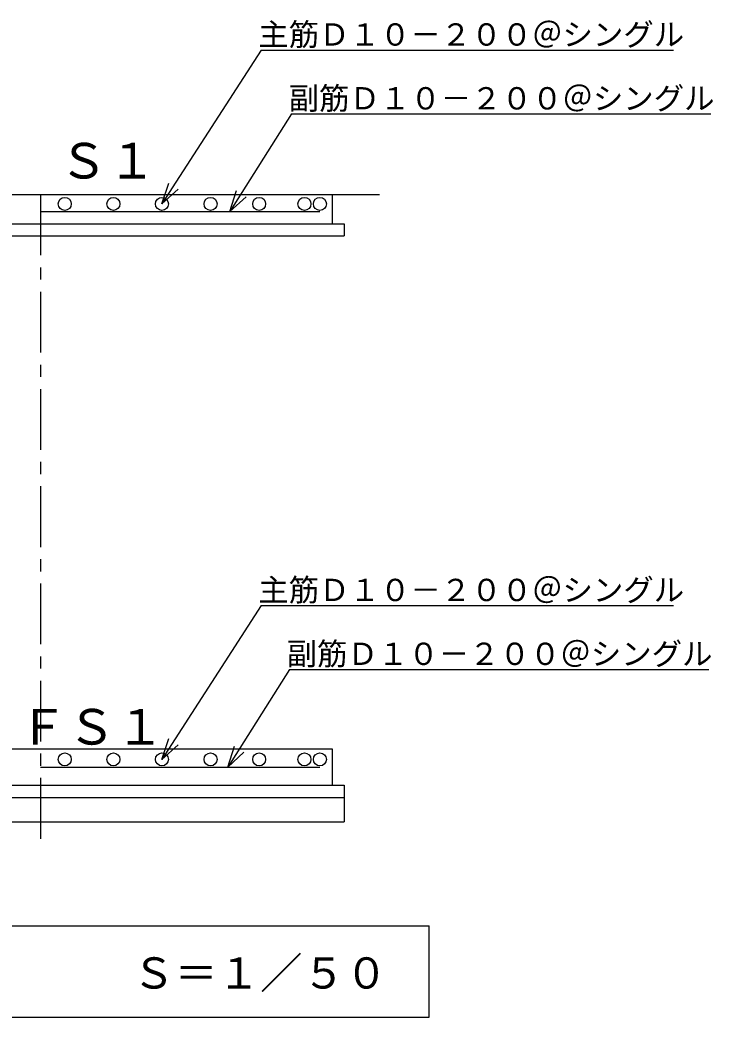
# Model space of a CAD drawing. Units: millimetres, scale not verified. Extents: x -14850 to 14850, y -10500 to 10500.
# Drawn here: x 74 to 2927, y -718 to 3384 of the extents above; entities that cross this region are included whole.
import ezdxf
from ezdxf.enums import TextEntityAlignment as Align

# ---------------------------------------------------------------- set-up
doc = ezdxf.new("R2010")
doc.units = ezdxf.units.MM
doc.header["$LTSCALE"] = 50
doc.linetypes.add('CHAIN1', pattern=[8, 5, -1, 1, -1])
for name, color, linetype, lineweight in [('0-0_空気管', 4, 'Continuous', 25), ('0-1_機器', 2, 'Continuous', 25), ('0-3_水管', 3, 'Continuous', 25), ('0-9_00クル-フ-2製作', 3, 'Continuous', 25)]:
    doc.layers.add(name, color=color, linetype=linetype, lineweight=lineweight)
doc.styles.add('ＭＳ ゴシック', font='')
doc.styles.get('ＭＳ ゴシック').set_extended_font_data('MS Gothic')

msp = doc.modelspace()

# ---------------------------------------------------------------- linework, layer by layer
at = {"layer": '0-0_空気管', "color": 3, "linetype": 'CHAIN1'}
msp.add_line((158.74, 2665.46), (158.74, 4.73), dxfattribs=at)
at = {"layer": '0-1_機器'}
for p, q in [((1067.37, 3259.59), (658.74, 2626.86)), ((1067.37, 3259.59), (2763.7, 3259.59)), ((1192.38, 2996.97), (2917.97, 2996.97)), ((658.74, 2626.86), (686.34, 2712.52)), ((658.74, 2626.86), (725.47, 2687.25)), ((938.49, 2595.45), (965.27, 2681.38)), ((-1356.24, 2665.46), (1554.58, 2665.46)), ((1358.74, 2665.46), (1358.74, 2545.46)), ((-1091.26, 2545.46), (1408.74, 2545.46)), ((1408.74, 2545.46), (1408.74, 2495.46)), ((-1091.26, 2495.46), (1408.74, 2495.46)), ((1067.37, 974.59), (658.74, 341.86)), ((1067.37, 974.59), (2763.7, 974.59)), ((1183.98, 711.97), (930.09, 310.46)), ((1183.98, 711.97), (2909.57, 711.97)), ((658.74, 341.86), (686.34, 427.53)), ((-1041.26, 385.46), (1358.74, 385.46)), ((658.74, 341.86), (725.47, 402.25)), ((930.09, 310.46), (956.86, 396.38)), ((930.09, 310.46), (996.24, 371.49)), ((1358.74, 385.46), (1358.74, 235.46)), ((-1091.26, 235.46), (1408.74, 235.46)), ((1408.74, 235.46), (1408.74, 85.46)), ((-1091.26, 185.46), (1408.74, 185.46)), ((-1091.26, 85.46), (1408.74, 85.46))]:
    msp.add_line(p, q, dxfattribs=at)
at = {"layer": '0-1_機器', "color": 3}
for p, q in [((158.74, 2595.46), (1308.74, 2595.46)), ((158.74, 310.46), (1308.74, 310.46))]:
    msp.add_line(p, q, dxfattribs=at)
at = {"layer": '0-1_機器'}
msp.add_lwpolyline([(1192.38, 2996.97), (938.49, 2595.45), (1004.64, 2656.48)], dxfattribs=at)
at = {"layer": '0-3_水管'}
for p, q in [((-1441.26, -343.03), (1758.75, -343.03)), ((1758.75, -718.04), (1758.75, -343.03)), ((-1441.26, -718.04), (1758.75, -718.04))]:
    msp.add_line(p, q, dxfattribs=at)
at = {"layer": '0-9_00クル-フ-2製作'}
for centre in [(258.74, 2626.86), (458.74, 2626.86), (658.74, 2626.86), (858.74, 2626.85), (1058.74, 2626.86), (1245.1, 2626.85), (1308.74, 2626.86), (258.74, 341.86), (458.74, 341.86), (658.74, 341.86), (858.74, 341.85), (1058.74, 341.86), (1245.1, 341.85), (1308.74, 341.86)]:
    msp.add_circle(centre, 26.67, dxfattribs=at)

# ---------------------------------------------------------------- texts
at = {"layer": '0-1_機器', "color": 4, "style": 'ＭＳ ゴシック'}
for s, p in [('主筋Ｄ１０－２００＠シングル', (1055.19, 3250.42)), ('副筋Ｄ１０－２００＠シングル', (1180.2, 2987.8)), ('主筋Ｄ１０－２００＠シングル', (1055.19, 965.42)), ('副筋Ｄ１０－２００＠シングル', (1171.8, 702.8))]:
    msp.add_text(s, height=91.79, dxfattribs=at).set_placement(p, align=Align.BOTTOM_LEFT)
at = {"layer": '0-3_水管', "color": 4, "style": 'ＭＳ ゴシック'}
for s, height, p in [('Ｓ１', 146.6, (235.31, 2687.31)), ('ＦＳ１', 146.6, (68.74, 358.86)), ('Ｓ＝１／５０', 128.4, (536.83, -639.36))]:
    msp.add_text(s, height=height, dxfattribs=at).set_placement(p, align=Align.BOTTOM_LEFT)

doc.saveas('drawing.dxf')
